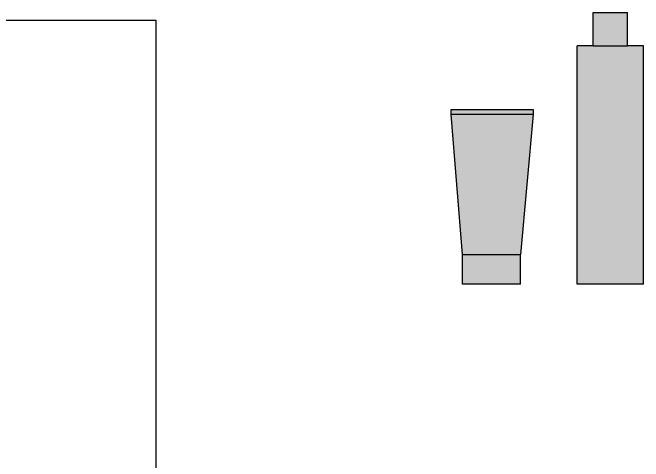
# Model space of a CAD drawing. Header units: inches. Extents: x -10949 to -5554, y -8625 to -6596.
# Drawn here: x -5990.24 to -5971.47, y -7614.89 to -7601.54 of the extents above; entities that cross this region are included whole.
import ezdxf

# ---------------------------------------------------------------- set-up
doc = ezdxf.new("R2010")
doc.units = ezdxf.units.IN
doc.layers.add('Edges', color=7, linetype='Continuous')

# ---------------------------------------------------------------- blocks, each defined once
blk = doc.blocks.new('sb44')
at = {"layer": 'Edges'}
for p, q in [((22.686, -5.3), (22.686, -5.446)), ((25.128, -5.3), (22.686, -5.3)), ((25.128, -5.446), (25.128, -5.3)), ((22.686, -5.446), (25.128, -5.446)), ((22.686, -5.446), (23.071, -9.61)), ((24.789, -9.61), (25.128, -5.446)), ((23.071, -10.491), (23.071, -9.61)), ((24.789, -9.61), (23.071, -9.61)), ((24.789, -10.491), (24.789, -9.61)), ((23.071, -10.491), (24.789, -10.491))]:
    blk.add_line(p, q, dxfattribs=at)
blk = doc.blocks.new('sb22')
at = {"layer": 'Edges'}
for p, q in [((13.677, -3.405), (13.677, -2.42)), ((14.692, -2.42), (13.677, -2.42)), ((14.692, -3.405), (14.692, -2.42)), ((13.201, -10.491), (13.201, -3.405)), ((13.201, -3.405), (13.677, -3.405)), ((14.692, -3.405), (13.677, -3.405)), ((14.692, -3.405), (15.169, -3.405)), ((15.169, -10.491), (15.169, -3.405)), ((13.201, -10.491), (15.169, -10.491))]:
    blk.add_line(p, q, dxfattribs=at)

msp = doc.modelspace()

# ---------------------------------------------------------------- hatches: boundary and pattern name
at = {"lineweight": 0, "true_color": 0xc7c8ca}
h = msp.add_hatch(color=9, dxfattribs=at)
h.dxf.hatch_style = 1
h.paths.add_polyline_path([(-5972.962, -7601.541), (-5971.946, -7601.541), (-5971.946, -7602.526), (-5972.962, -7602.526)])
at = {"lineweight": 0, "true_color": 0x656261}
h = msp.add_hatch(color=251, dxfattribs=at)
h.dxf.hatch_style = 1
h.paths.add_polyline_path([(-5973.438, -7602.526), (-5972.962, -7602.526), (-5971.946, -7602.526), (-5971.47, -7602.526), (-5971.47, -7609.612), (-5973.438, -7609.612)])
at = {"lineweight": 0, "true_color": 0xf3d3a4}
h = msp.add_hatch(color=41, dxfattribs=at)
h.dxf.hatch_style = 1
h.paths.add_polyline_path([(-5977.188, -7604.421), (-5974.746, -7604.421), (-5974.746, -7604.568), (-5977.188, -7604.568)])
at = {"lineweight": 0, "true_color": 0x656261}
h = msp.add_hatch(color=251, dxfattribs=at)
h.dxf.hatch_style = 1
h.paths.add_polyline_path([(-5976.335, -7604.568), (-5975.506, -7604.568), (-5975.506, -7608.731), (-5976.335, -7608.731)])
h.paths.add_polyline_path([(-5975.506, -7604.568), (-5974.992, -7604.568), (-5974.992, -7607.227), (-5975.131, -7608.731), (-5975.506, -7608.731)])
h.paths.add_polyline_path([(-5974.992, -7604.568), (-5974.746, -7604.568), (-5974.992, -7607.227)])
h.paths.add_polyline_path([(-5976.849, -7604.568), (-5976.335, -7604.568), (-5976.335, -7608.731), (-5976.849, -7608.731)])
h.paths.add_polyline_path([(-5977.188, -7604.568), (-5976.849, -7604.568), (-5976.849, -7608.731)])
at = {"lineweight": 0, "true_color": 0xf3d3a4}
h = msp.add_hatch(color=41, dxfattribs=at)
h.dxf.hatch_style = 1
h.paths.add_polyline_path([(-5976.849, -7608.731), (-5975.131, -7608.731), (-5975.131, -7609.612), (-5976.849, -7609.612)])

# ---------------------------------------------------------------- linework, layer by layer
msp.add_lwpolyline([(-6016.416, -7601.765), (-5985.978, -7601.765), (-5985.978, -7652.512), (-6016.416, -7652.512)], close=True)

# ---------------------------------------------------------------- block references
at = {"lineweight": 0, "xscale": -1}
msp.add_blockref('sb22', (-5958.269, -7599.121), dxfattribs=at)
at = {"color": 9, "lineweight": 0, "true_color": 0xc7c8ca, "xscale": -1}
msp.add_blockref('sb44', (-5952.06, -7599.121), dxfattribs=at)

doc.saveas('drawing.dxf')
